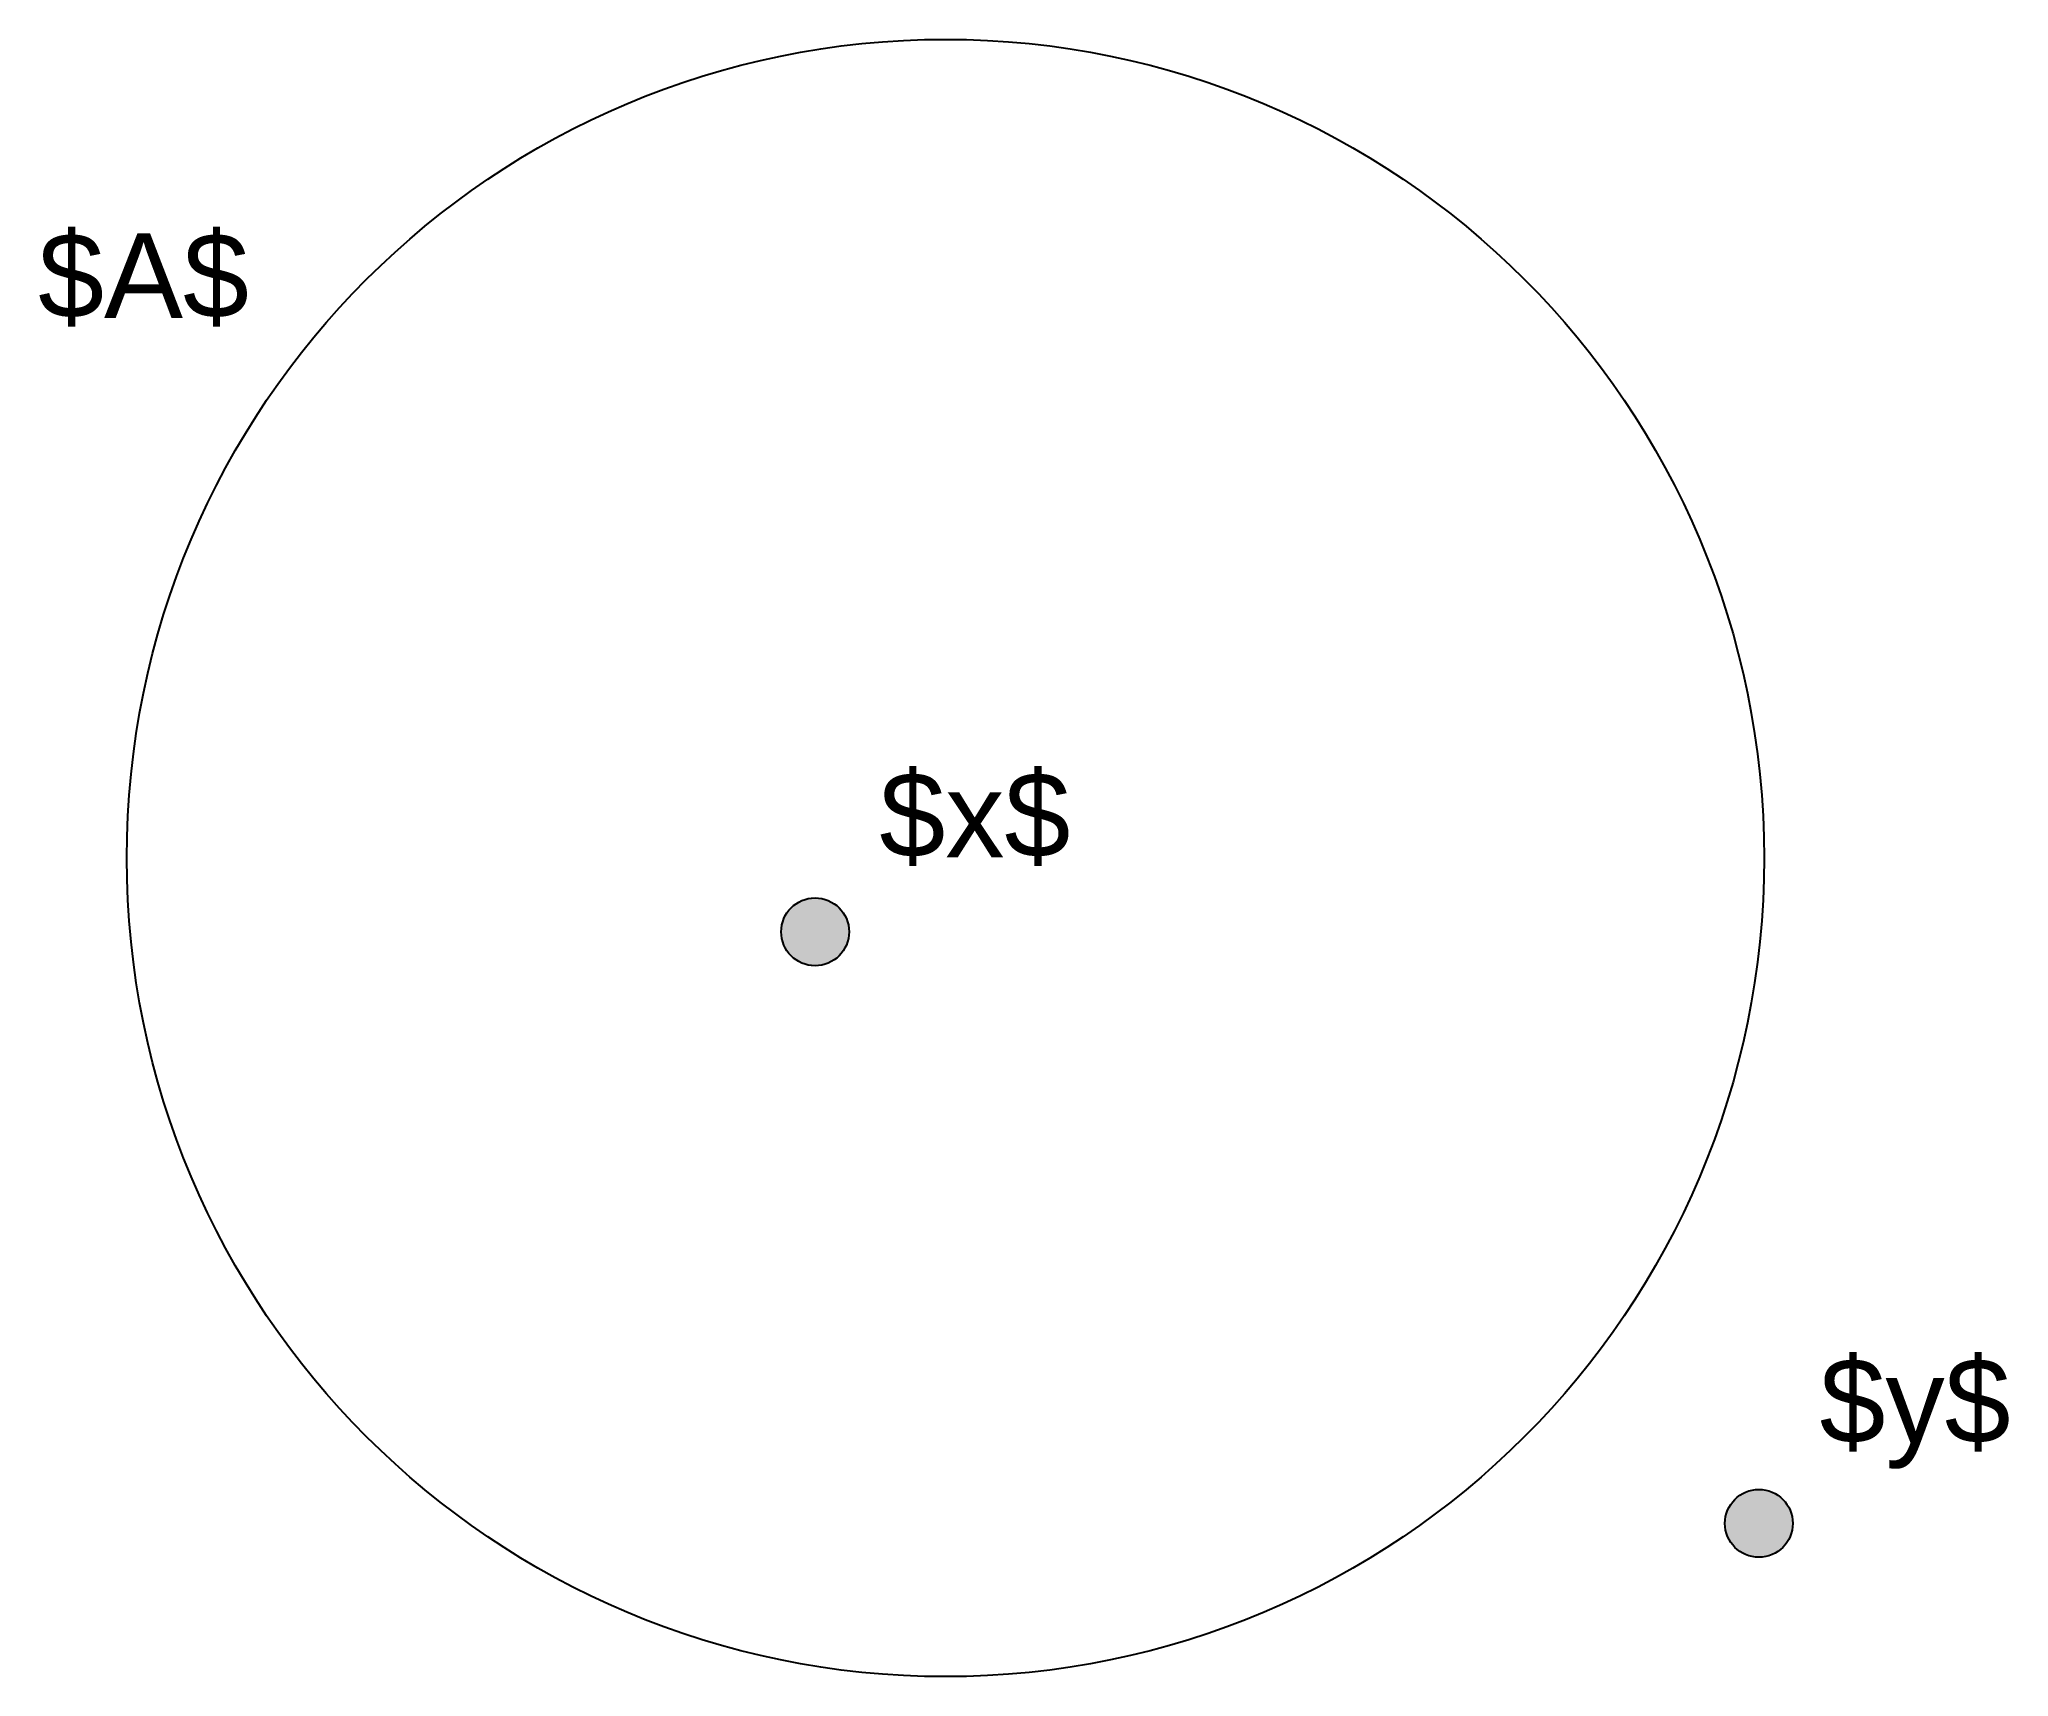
# Model space of a CAD drawing. Header units: inches. Extents: x 372 to 837, y 294 to 680.
import ezdxf
from ezdxf.enums import TextEntityAlignment as Align

# ---------------------------------------------------------------- set-up
doc = ezdxf.new("R2010")
doc.units = ezdxf.units.IN
doc.header["$MEASUREMENT"] = 0
doc.styles.get("Standard").update_dxf_attribs({"font": 'arial.ttf'})

msp = doc.modelspace()

# ---------------------------------------------------------------- hatches: boundary and pattern name
h = msp.add_hatch(color=255)
edge = h.paths.add_edge_path()
edge.add_arc((555.45, 469.64), 8, 0, 360)
h = msp.add_hatch(color=255)
edge = h.paths.add_edge_path()
edge.add_arc((778.03, 330.12), 8, 0, 360)

# ---------------------------------------------------------------- linework, layer by layer
for centre, radius in [((586.19, 487.05), 193.07), ((555.45, 469.64), 8), ((778.03, 330.12), 8)]:
    msp.add_circle(centre, radius)

# ---------------------------------------------------------------- texts
msp.add_text('$A$', height=20).set_placement((421.9, 608.41), align=Align.BOTTOM_RIGHT)
for s, p in [('$x$', (570.6, 481.22)), ('$y$', (792.34, 343.03))]:
    msp.add_text(s, height=20).set_placement(p, align=Align.BOTTOM_LEFT)

doc.saveas('drawing.dxf')
